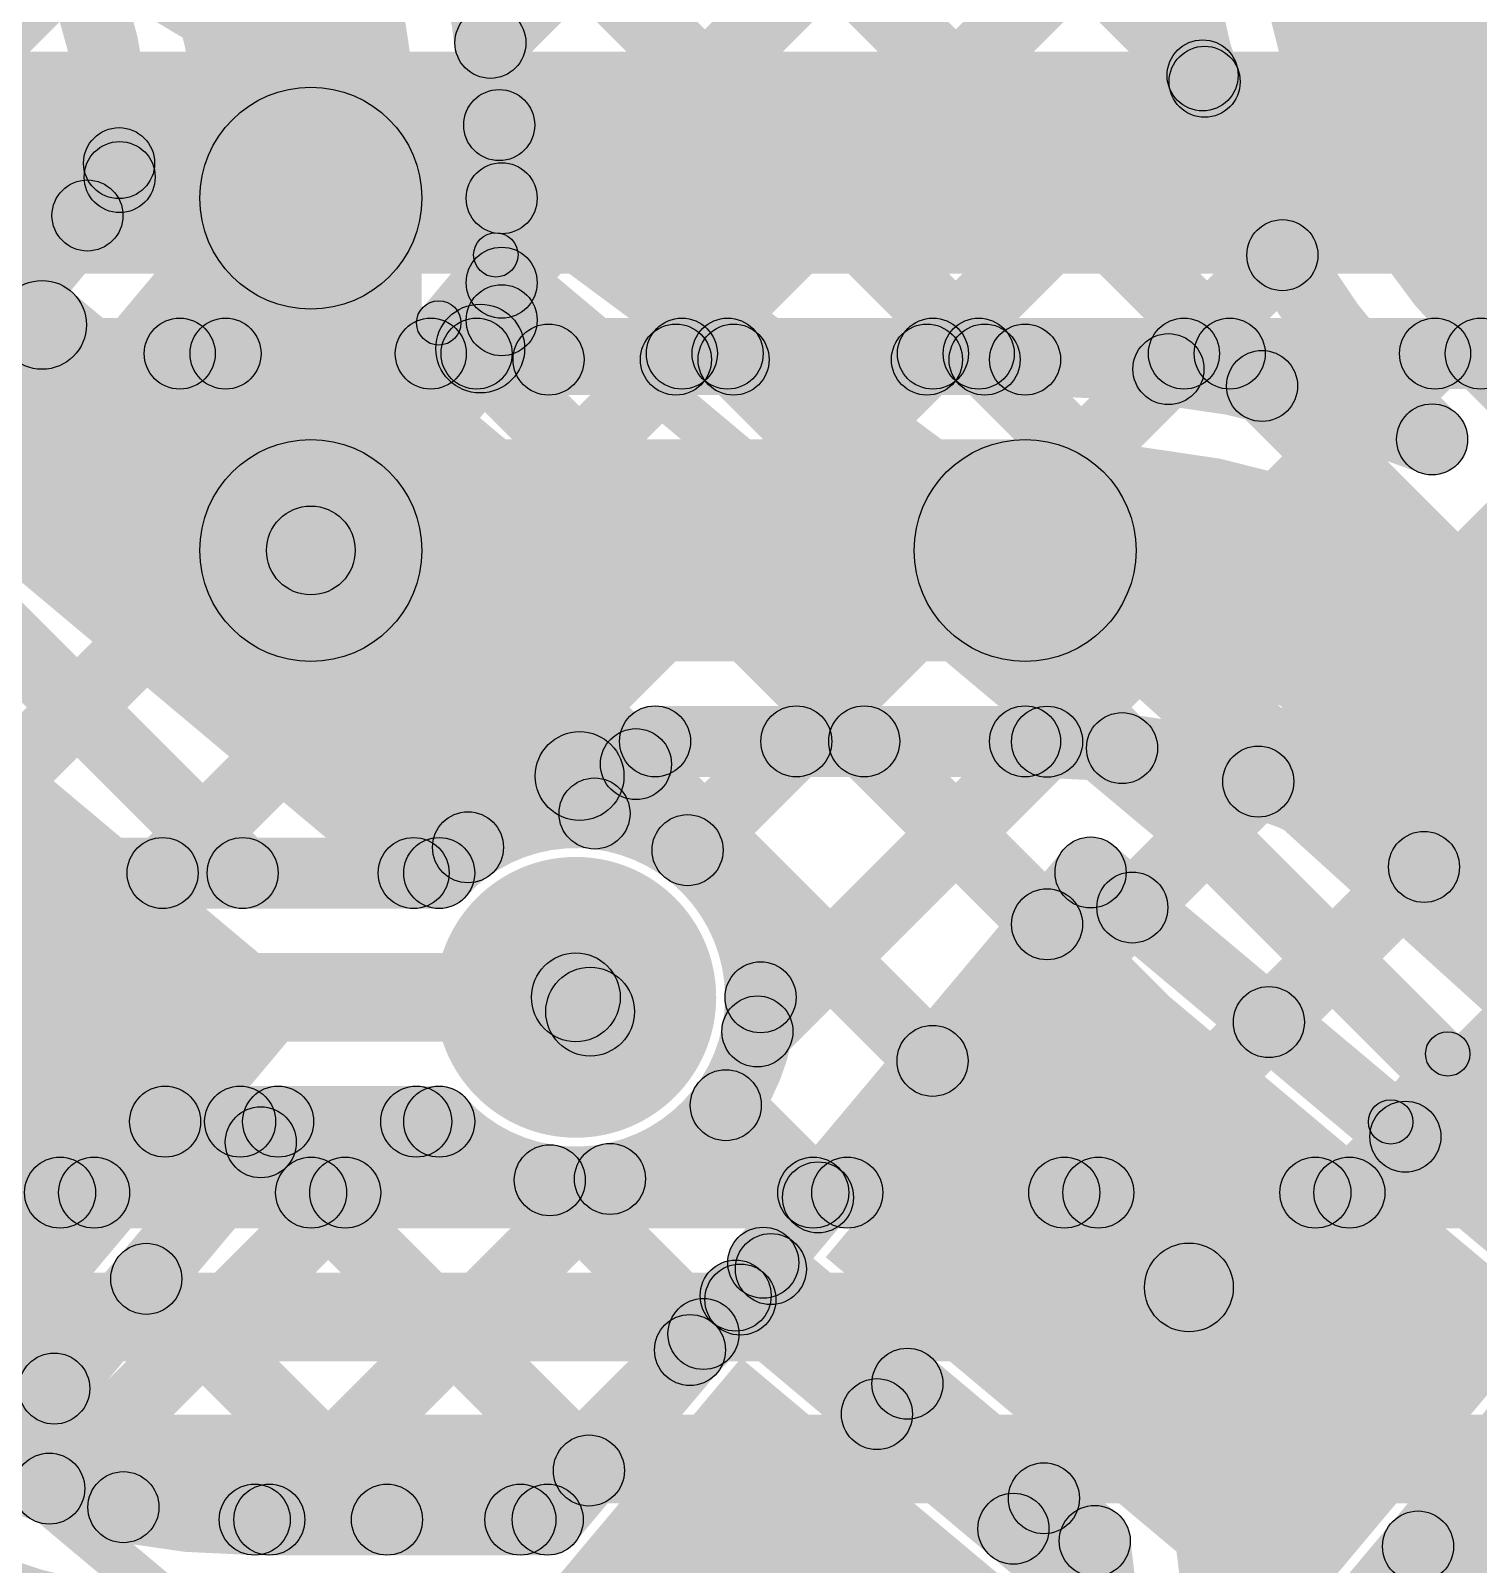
# Model space of a CAD drawing. Header units: millimetres. Extents: x -2.17 to 2.17, y -2.17 to 2.17.
# Drawn here: x 0.408 to 0.5711, y 0.5495 to 0.7223 of the extents above; entities that cross this region are included whole.
import ezdxf

# ---------------------------------------------------------------- set-up
doc = ezdxf.new("R2010")
doc.units = ezdxf.units.MM
doc.header["$MEASUREMENT"] = 0
for name, color, linetype in [('BottomLayer', 5, 'Continuous'), ('BottomSolder', 6, 'Continuous'), ('Mechanical2', 216, 'Continuous'), ('TopLayer', 1, 'Continuous'), ('TopOverlay', 2, 'Continuous'), ('TopPaste', 8, 'Continuous'), ('TopSolder', 216, 'Continuous'), ('ViaHoleLayer', 16, 'Continuous')]:
    doc.layers.add(name, color=color, linetype=linetype)

# ---------------------------------------------------------------- blocks, each defined once
blk = doc.blocks.new('WS2812B_M____257')
at = {"layer": 'TopLayer'}
for points in [[(-0.09409445, 0.05078745), (-0.03503935, 0.05078745), (-0.03503935, 0.01141735), (-0.09409445, 0.01141735)], [(0.03503945, 0.05078755), (0.09409455, 0.05078755), (0.09409455, 0.01141745), (0.03503945, 0.01141745)], [(-0.09409445, -0.01141725), (-0.03503935, -0.01141725), (-0.03503935, -0.05078735), (-0.09409445, -0.05078735)], [(0.03503945, -0.01141725), (0.09409455, -0.01141725), (0.09409455, -0.05078735), (0.03503945, -0.05078735)]]:
    blk.add_hatch(color=1, dxfattribs=at).paths.add_polyline_path(points)
at = {"layer": 'TopOverlay'}
for points in [[(0.06999999821428698, 0.07250009999999936), (0.07000000178571301, 0.06750010000000065), (-0.07000009821428699, 0.06750000000000064), (-0.07000010178571302, 0.07249999999999936)], [(-0.0725, -0.06), (-0.0675, -0.06), (-0.0675, -0.0700001), (-0.0725, -0.0700001)], [(0.067500000000125, -0.060000025), (0.07249999999987501, -0.059999975), (0.072500099999875, -0.069999975), (0.06750010000012499, -0.070000025)], [(0.07000009821428699, -0.06750000000000064), (0.07000010178571302, -0.07249999999999936), (-0.06999999821428698, -0.07250009999999936), (-0.07000000178571301, -0.06750010000000065)]]:
    blk.add_hatch(color=2, dxfattribs=at).paths.add_polyline_path(points)
h = blk.add_hatch(color=2, dxfattribs=at)
edge = h.paths.add_edge_path()
edge.add_arc((-0.07, -0.06), 0.0025, 0, 360)
h = blk.add_hatch(color=2, dxfattribs=at)
edge = h.paths.add_edge_path()
edge.add_arc((0.07, -0.06), 0.0025, 0, 360)
h = blk.add_hatch(color=2, dxfattribs=at)
edge = h.paths.add_edge_path()
edge.add_arc((-0.07, -0.0700001), 0.0025, 0, 360)
h = blk.add_hatch(color=2, dxfattribs=at)
edge = h.paths.add_edge_path()
edge.add_arc((-0.07, -0.0700001), 0.0025, 0, 360)
h = blk.add_hatch(color=2, dxfattribs=at)
edge = h.paths.add_edge_path()
edge.add_arc((0.0700001, -0.07), 0.0025, 0, 360)
h = blk.add_hatch(color=2, dxfattribs=at)
edge = h.paths.add_edge_path()
edge.add_arc((0.0700001, -0.07), 0.0025, 0, 360)
at = {"layer": 'TopPaste'}
for points in [[(-0.09409445, 0.05078745), (-0.03503935, 0.05078745), (-0.03503935, 0.01141735), (-0.09409445, 0.01141735)], [(0.03503945, 0.05078755), (0.09409455, 0.05078755), (0.09409455, 0.01141745), (0.03503945, 0.01141745)], [(-0.09409445, -0.01141725), (-0.03503935, -0.01141725), (-0.03503935, -0.05078735), (-0.09409445, -0.05078735)], [(0.03503945, -0.01141725), (0.09409455, -0.01141725), (0.09409455, -0.05078735), (0.03503945, -0.05078735)]]:
    blk.add_hatch(color=8, dxfattribs=at).paths.add_polyline_path(points)
at = {"layer": 'TopSolder'}
for points in [[(-0.09809445, 0.05478745), (-0.03103935, 0.05478745), (-0.03103935, 0.00741735), (-0.09809445, 0.00741735)], [(0.03103945, 0.05478755), (0.09809455, 0.05478755), (0.09809455, 0.00741745), (0.03103945, 0.00741745)], [(-0.09809445, -0.00741725), (-0.03103935, -0.00741725), (-0.03103935, -0.05478735), (-0.09809445, -0.05478735)], [(0.03103945, -0.00741725), (0.09809455, -0.00741725), (0.09809455, -0.05478735), (0.03103945, -0.05478735)]]:
    blk.add_hatch(color=216, dxfattribs=at).paths.add_polyline_path(points)
at = {"layer": 'TopOverlay'}
for centre in [(-0.07, -0.06), (0.07, -0.06), (-0.07, -0.0700001), (-0.07, -0.0700001), (0.0700001, -0.07), (0.0700001, -0.07)]:
    blk.add_circle(centre, 0.0025, dxfattribs=at)

msp = doc.modelspace()

# ---------------------------------------------------------------- hatches: boundary and pattern name
at = {"layer": 'BottomLayer'}
for points in [[(0.01, 0.6948895), (0.01, 0.7198895), (0.594, 0.7198895), (0.594, 0.6948895)], [(0.3045788, 0.6818895), (0.3045788, 0.6898895), (0.594, 0.6898895), (0.594, 0.6818895)], [(0.3690922271247462, 0.6245610728752539), (0.3634353728752538, 0.6302179271247461), (0.4219353728752538, 0.6887179271247461), (0.4275922271247461, 0.6830610728752539)], [(0.3705224728752538, 0.6830610728752539), (0.3761793271247462, 0.6887179271247461), (0.4346793271247462, 0.6302179271247461), (0.4290224728752539, 0.6245610728752539)], [(0.3973765271247462, 0.6245610728752539), (0.3917196728752538, 0.6302179271247461), (0.4502196728752538, 0.6887179271247461), (0.4558765271247461, 0.6830610728752539)], [(0.3988067728752538, 0.6830610728752539), (0.4044636271247462, 0.6887179271247461), (0.4600675271247461, 0.6331140271247462), (0.4544106728752538, 0.6274571728752538)], [(0.4256608271247461, 0.6245610728752539), (0.4200039728752539, 0.6302179271247461), (0.4785039728752539, 0.6887179271247461), (0.4841608271247461, 0.6830610728752539)], [(0.4270910728752538, 0.6830610728752539), (0.4327479271247461, 0.6887179271247461), (0.5272479271247461, 0.5942179271247462), (0.5215910728752539, 0.5885610728752538)], [(0.4539451271247462, 0.6245610728752539), (0.4482882728752539, 0.6302179271247461), (0.5067882728752539, 0.6887179271247461), (0.5124451271247461, 0.6830610728752539)], [(0.4553753728752539, 0.6830610728752539), (0.4610322271247461, 0.6887179271247461), (0.5555322271247461, 0.5942179271247462), (0.5498753728752539, 0.5885610728752538)], [(0.4848032271247462, 0.6271348728752538), (0.4791463728752539, 0.6327917271247462), (0.5350725728752539, 0.6887179271247461), (0.5407294271247461, 0.6830610728752539)], [(0.4836596728752539, 0.6830610728752539), (0.4893165271247462, 0.6887179271247461), (0.5838165271247462, 0.5942179271247462), (0.5781596728752538, 0.5885610728752538)], [(0.4926703271247461, 0.6067176728752539), (0.4870134728752539, 0.6123745271247462), (0.5633568728752538, 0.6887179271247461), (0.5690137271247462, 0.6830610728752539)], [(0.5027980271247462, 0.5885610728752538), (0.4971411728752538, 0.5942179271247462), (0.5916387728752539, 0.6887155271247462), (0.5972956271247462, 0.6830586728752539)], [(0.5119439728752538, 0.6830610728752539), (0.5176008271247462, 0.6887179271247461), (0.6121008271247461, 0.5942179271247462), (0.6064439728752539, 0.5885610728752538)], [(0.5402282728752539, 0.6830610728752539), (0.5458851271247461, 0.6887179271247461), (0.6403851271247462, 0.5942179271247462), (0.6347282728752539, 0.5885610728752538)], [(0.5685125728752538, 0.6830610728752539), (0.5741694271247462, 0.6887179271247461), (0.6686694271247462, 0.5942179271247462), (0.6630125728752538, 0.5885610728752538)], [(0.5310823271247461, 0.5885610728752538), (0.5254254728752539, 0.5942179271247462), (0.6138632728752539, 0.6826557271247461), (0.6195201271247461, 0.6769988728752538)], [(0.5593666271247462, 0.5885610728752538), (0.5537097728752538, 0.5942179271247462), (0.6285925728752538, 0.6691007271247461), (0.6342494271247462, 0.6634438728752539)], [(0.2726273, 0.6233895), (0.2726273, 0.6313895), (0.4539909, 0.6313895), (0.4539909, 0.6233895)], [(0.118, 0.6083895), (0.118, 0.6183895), (0.4693889, 0.6183895), (0.4693889, 0.6083895)], [(0.12, 0.5953895), (0.12, 0.6033895), (0.4539909, 0.6033895), (0.4539909, 0.5953895)], [(0.4834565728752538, 0.5984112728752539), (0.4891134271247461, 0.6040681271247461), (0.4989636271247461, 0.5942179271247462), (0.4933067728752539, 0.5885610728752538)], [(0.4004538728752538, 0.5965610728752538), (0.4061107271247462, 0.6022179271247461), (0.4141107271247462, 0.5942179271247462), (0.4084538728752538, 0.5885610728752538)], [(0.4179451271247462, 0.5885610728752538), (0.4122882728752538, 0.5942179271247462), (0.4202882728752538, 0.6022179271247461), (0.4259451271247461, 0.5965610728752538)], [(0.4287381728752538, 0.5965610728752538), (0.4343950271247461, 0.6022179271247461), (0.4423950271247462, 0.5942179271247462), (0.4367381728752538, 0.5885610728752538)], [(0.4462294271247462, 0.5885610728752538), (0.4405725728752539, 0.5942179271247462), (0.4485725728752539, 0.6022179271247461), (0.4542294271247461, 0.5965610728752538)], [(0.266, 0.5873895), (0.266, 0.5953895), (1.953, 0.5953895), (1.953, 0.5873895)], [(0.266, 0.5723895), (0.266, 0.5823895), (1.953, 0.5823895), (1.953, 0.5723895)], [(0.307, 0.5563895), (0.307, 0.5663895), (1.9435119, 0.5663895), (1.9435119, 0.5563895)]]:
    msp.add_hatch(color=5, dxfattribs=at).paths.add_polyline_path(points)
h = msp.add_hatch(color=5, dxfattribs=at)
edge = h.paths.add_edge_path()
edge.add_arc((0.4247638, 0.6858895), 0.004, 0, 360)
h = msp.add_hatch(color=5, dxfattribs=at)
edge = h.paths.add_edge_path()
edge.add_arc((0.4299195, 0.6858895), 0.004, 0, 360)
h = msp.add_hatch(color=5, dxfattribs=at)
edge = h.paths.add_edge_path()
edge.add_arc((0.4530481, 0.6858895), 0.004, 0, 360)
h = msp.add_hatch(color=5, dxfattribs=at)
edge = h.paths.add_edge_path()
edge.add_arc((0.4582038, 0.6858895), 0.004, 0, 360)
h = msp.add_hatch(color=5, dxfattribs=at)
edge = h.paths.add_edge_path()
edge.add_arc((0.4813324, 0.6858895), 0.004, 0, 360)
h = msp.add_hatch(color=5, dxfattribs=at)
edge = h.paths.add_edge_path()
edge.add_arc((0.4864881, 0.6858895), 0.004, 0, 360)
h = msp.add_hatch(color=5, dxfattribs=at)
edge = h.paths.add_edge_path()
edge.add_arc((0.5096167, 0.6858895), 0.004, 0, 360)
h = msp.add_hatch(color=5, dxfattribs=at)
edge = h.paths.add_edge_path()
edge.add_arc((0.5147724, 0.6858895), 0.004, 0, 360)
h = msp.add_hatch(color=5, dxfattribs=at)
edge = h.paths.add_edge_path()
edge.add_arc((0.537901, 0.6858895), 0.004, 0, 360)
h = msp.add_hatch(color=5, dxfattribs=at)
edge = h.paths.add_edge_path()
edge.add_arc((0.5430567, 0.6858895), 0.004, 0, 360)
h = msp.add_hatch(color=5, dxfattribs=at)
edge = h.paths.add_edge_path()
edge.add_arc((0.5661853, 0.6858895), 0.004, 0, 360)
h = msp.add_hatch(color=5, dxfattribs=at)
edge = h.paths.add_edge_path()
edge.add_arc((0.571341, 0.6858895), 0.004, 0, 360)
h = msp.add_hatch(color=5, dxfattribs=at)
edge = h.paths.add_edge_path()
edge.add_arc((0.4572391, 0.6302856), 0.004, 0, 360)
h = msp.add_hatch(color=5, dxfattribs=at)
edge = h.paths.add_edge_path()
edge.add_arc((0.4819748, 0.6299633), 0.004, 0, 360)
h = msp.add_hatch(color=5, dxfattribs=at)
edge = h.paths.add_edge_path()
edge.add_arc((0.4228324, 0.6273895), 0.004, 0, 360)
h = msp.add_hatch(color=5, dxfattribs=at)
edge = h.paths.add_edge_path()
edge.add_arc((0.4318509, 0.6273895), 0.004, 0, 360)
h = msp.add_hatch(color=5, dxfattribs=at)
edge = h.paths.add_edge_path()
edge.add_arc((0.4511167, 0.6273895), 0.004, 0, 360)
h = msp.add_hatch(color=5, dxfattribs=at)
edge = h.paths.add_edge_path()
edge.add_arc((0.4539909, 0.6273895), 0.004, 0, 360)
h = msp.add_hatch(color=5, dxfattribs=at)
edge = h.paths.add_edge_path()
edge.add_arc((0.4539909, 0.6273895), 0.004, 0, 360)
h = msp.add_hatch(color=5, dxfattribs=at)
edge = h.paths.add_edge_path()
edge.add_arc((0.4693889, 0.6133895), 0.011811, 0, 360)
h = msp.add_hatch(color=5, dxfattribs=at)
edge = h.paths.add_edge_path()
edge.add_arc((0.4693889, 0.6133895), 0.005, 0, 360)
h = msp.add_hatch(color=5, dxfattribs=at)
edge = h.paths.add_edge_path()
edge.add_arc((0.4901999, 0.6133895), 0.004, 0, 360)
h = msp.add_hatch(color=5, dxfattribs=at)
edge = h.paths.add_edge_path()
edge.add_arc((0.4901999, 0.6133895), 0.004, 0, 360)
h = msp.add_hatch(color=5, dxfattribs=at)
edge = h.paths.add_edge_path()
edge.add_arc((0.4898419, 0.6095461), 0.004, 0, 360)
h = msp.add_hatch(color=5, dxfattribs=at)
edge = h.paths.add_edge_path()
edge.add_arc((0.486285, 0.6012397), 0.004, 0, 360)
h = msp.add_hatch(color=5, dxfattribs=at)
edge = h.paths.add_edge_path()
edge.add_arc((0.4231167, 0.5993895), 0.004, 0, 360)
h = msp.add_hatch(color=5, dxfattribs=at)
edge = h.paths.add_edge_path()
edge.add_arc((0.4315666, 0.5993895), 0.004, 0, 360)
h = msp.add_hatch(color=5, dxfattribs=at)
edge = h.paths.add_edge_path()
edge.add_arc((0.451401, 0.5993895), 0.004, 0, 360)
h = msp.add_hatch(color=5, dxfattribs=at)
edge = h.paths.add_edge_path()
edge.add_arc((0.4539909, 0.5993895), 0.004, 0, 360)
h = msp.add_hatch(color=5, dxfattribs=at)
edge = h.paths.add_edge_path()
edge.add_arc((0.4539909, 0.5993895), 0.004, 0, 360)
h = msp.add_hatch(color=5, dxfattribs=at)
edge = h.paths.add_edge_path()
edge.add_arc((0.4112823, 0.5913895), 0.004, 0, 360)
h = msp.add_hatch(color=5, dxfattribs=at)
edge = h.paths.add_edge_path()
edge.add_arc((0.4151167, 0.5913895), 0.004, 0, 360)
h = msp.add_hatch(color=5, dxfattribs=at)
edge = h.paths.add_edge_path()
edge.add_arc((0.4395666, 0.5913895), 0.004, 0, 360)
h = msp.add_hatch(color=5, dxfattribs=at)
edge = h.paths.add_edge_path()
edge.add_arc((0.443401, 0.5913895), 0.004, 0, 360)
h = msp.add_hatch(color=5, dxfattribs=at)
edge = h.paths.add_edge_path()
edge.add_arc((0.4961352, 0.5913895), 0.004, 0, 360)
h = msp.add_hatch(color=5, dxfattribs=at)
edge = h.paths.add_edge_path()
edge.add_arc((0.4999696, 0.5913895), 0.004, 0, 360)
h = msp.add_hatch(color=5, dxfattribs=at)
edge = h.paths.add_edge_path()
edge.add_arc((0.5244195, 0.5913895), 0.004, 0, 360)
h = msp.add_hatch(color=5, dxfattribs=at)
edge = h.paths.add_edge_path()
edge.add_arc((0.5282539, 0.5913895), 0.004, 0, 360)
h = msp.add_hatch(color=5, dxfattribs=at)
edge = h.paths.add_edge_path()
edge.add_arc((0.5527038, 0.5913895), 0.004, 0, 360)
h = msp.add_hatch(color=5, dxfattribs=at)
edge = h.paths.add_edge_path()
edge.add_arc((0.5565382, 0.5913895), 0.004, 0, 360)
at = {"layer": 'BottomSolder'}
h = msp.add_hatch(color=6, dxfattribs=at)
edge = h.paths.add_edge_path()
edge.add_arc((0.4693889, 0.6133895), 0.015811, 0, 360)
at = {"layer": 'TopLayer'}
for points in [[(0.4563108728752538, 0.7386943728752539), (0.4619677271247462, 0.7443512271247461), (0.5182724271247462, 0.6880465271247461), (0.5126155728752538, 0.6823896728752539)], [(0.4625925271247461, 0.7180613728752538), (0.4569356728752538, 0.7237182271247461), (0.4739413728752538, 0.7407239271247461), (0.4795982271247461, 0.7350670728752539)], [(0.4638594271247461, 0.6910439728752539), (0.4582025728752538, 0.6967008271247461), (0.5012196728752538, 0.7397179271247462), (0.5068765271247462, 0.7340610728752539)], [(0.4834894271247461, 0.6823896728752539), (0.4778325728752539, 0.6880465271247461), (0.5295039728752539, 0.7397179271247462), (0.5351608271247461, 0.7340610728752539)], [(0.4892280728752539, 0.7340614728752538), (0.4948849271247461, 0.7397183271247462), (0.5495262271247462, 0.6850770271247462), (0.5438693728752538, 0.6794201728752538)], [(0.5175127728752539, 0.7340610728752539), (0.5231696271247461, 0.7397179271247462), (0.5428336271247461, 0.7200539271247461), (0.5371767728752539, 0.7143970728752539)], [(0.4027453271247462, 0.7147827728752538), (0.3970884728752538, 0.7204396271247462), (0.4102657728752538, 0.7336169271247461), (0.4159226271247462, 0.7279600728752539)], [(0.3965938728752538, 0.7135584728752539), (0.4022507271247462, 0.7192153271247461), (0.4171938271247462, 0.7042722271247461), (0.4115369728752538, 0.6986153728752539)], [(0.5117737271247461, 0.6823896728752539), (0.5061168728752539, 0.6880465271247461), (0.5374014728752539, 0.7193311271247461), (0.5430583271247461, 0.7136742728752539)], [(0.4579230728752539, 0.7087978728752539), (0.4635799271247462, 0.7144547271247461), (0.4899881271247462, 0.6880465271247461), (0.4843312728752538, 0.6823896728752539)], [(0.3813967271247462, 0.6651498728752538), (0.3757398728752538, 0.6708067271247461), (0.4151030728752538, 0.7101699271247461), (0.4207599271247461, 0.7045130728752539)], [(0.3875987799081049, 0.6633216521063995), (0.3814704200918951, 0.6684639478936005), (0.4149307200918951, 0.7083404478936005), (0.4210590799081049, 0.7031981521063995)], [(0.452031, 0.6637181), (0.427031, 0.6637181), (0.427031, 0.7033895), (0.452031, 0.7033895)], [(0.465031, 0.6896502), (0.457031, 0.6896502), (0.457031, 0.7033895), (0.465031, 0.7033895)], [(0.5389797271247462, 0.6813113728752539), (0.5333228728752538, 0.6869682271247461), (0.5461586728752539, 0.6998040271247461), (0.5518155271247461, 0.6941471728752538)], [(0.4060372596513418, 0.6852956797145247), (0.4124651403486582, 0.6929561202854754), (0.4427449403486581, 0.6675483202854754), (0.4363170596513418, 0.6598878797145247)], [(0.4584598578172665, 0.6865860152999259), (0.4636021421827335, 0.6927143847000742), (0.4688841421827335, 0.6882822847000741), (0.4637418578172665, 0.6821539152999259)], [(0.4433612160460663, 0.6605041545990238), (0.4357007839539337, 0.6669320454009762), (0.4547819839539337, 0.6896720454009762), (0.4624424160460663, 0.6832441545990238)], [(0.466313, 0.6812181), (0.466313, 0.6892181), (0.52, 0.6892181), (0.52, 0.6812181)], [(0.439531, 0.6512181), (0.439531, 0.6762181), (0.52, 0.6762181), (0.52, 0.6512181)], [(0.4363170596513418, 0.6598878797145247), (0.4427449403486581, 0.6675483202854754), (0.4730247403486582, 0.6421405202854753), (0.4665968596513418, 0.6344800797145247)], [(0.4783116, 0.6382181), (0.4783116, 0.6462181), (0.52, 0.6462181), (0.52, 0.6382181)], [(0.4745585742520007, 0.6315225453657207), (0.4684302257479994, 0.6366648546342792), (0.4752474257479994, 0.6447892546342793), (0.4813757742520006, 0.6396469453657208)], [(0.4848032271247462, 0.6271348728752538), (0.4791463728752539, 0.6327917271247462), (0.4914011728752539, 0.6450465271247462), (0.4970580271247462, 0.6393896728752538)], [(0.4926703271247461, 0.6067176728752539), (0.4870134728752539, 0.6123745271247462), (0.5196464728752539, 0.6450075271247462), (0.5253033271247461, 0.6393506728752538)], [(0.4990469728752538, 0.6393896728752538), (0.5047038271247462, 0.6450465271247462), (0.5253080271247461, 0.6244423271247461), (0.5196511728752539, 0.6187854728752539)], [(0.5280949728752539, 0.6386259728752539), (0.5337518271247461, 0.6442828271247462), (0.6005647271247462, 0.5774699271247461), (0.5949078728752538, 0.5718130728752538)], [(0.4733293728752538, 0.6368229728752538), (0.4789862271247461, 0.6424798271247462), (0.5124031271247461, 0.6090629271247462), (0.5067462728752539, 0.6034060728752538)], [(0.5349117271247461, 0.6206747728752539), (0.5292548728752539, 0.6263316271247461), (0.5434430728752538, 0.6405198271247461), (0.5490999271247461, 0.6348629728752538)], [(0.5248067502100829, 0.624387321683092), (0.5299490497899171, 0.630515678316908), (0.5889767497899171, 0.580985578316908), (0.583834450210083, 0.574857221683092)], [(0.5502911271247461, 0.6077698728752539), (0.5446342728752539, 0.6134267271247461), (0.5621150728752539, 0.6309075271247462), (0.5677719271247461, 0.6252506728752538)], [(0.4935651755237823, 0.5809322468813676), (0.4874368244762177, 0.5860745531186324), (0.5243137244762177, 0.6300226531186325), (0.5304420755237823, 0.6248803468813675)], [(0.4022235, 0.6083895), (0.4022235, 0.6183895), (0.4693889, 0.6183895), (0.4693889, 0.6083895)], [(0.3544083501664866, 0.6112745217196736), (0.3595506498335134, 0.6174028782803265), (0.4131930498335134, 0.5723915782803265), (0.4080507501664866, 0.5662632217196736)], [(0.5656706271247461, 0.5948650728752538), (0.5600137728752539, 0.6005219271247462), (0.5769355728752539, 0.6174437271247462), (0.5825924271247461, 0.6117868728752539)], [(0.435847, 0.5953895), (0.435847, 0.6033895), (0.4539909, 0.6033895), (0.4539909, 0.5953895)], [(0.4834566728752538, 0.5984113728752538), (0.4891135271247462, 0.6040682271247462), (0.4994982271247461, 0.5936835271247461), (0.4938413728752539, 0.5880266728752539)], [(0.3732280728752538, 0.5955027728752539), (0.3788849271247462, 0.6011596271247461), (0.4212486271247461, 0.5587959271247461), (0.4155917728752538, 0.5531390728752539)], [(0.4128921271247462, 0.5552237728752538), (0.4072352728752538, 0.5608806271247462), (0.4485725728752539, 0.6022179271247461), (0.4542294271247461, 0.5965610728752538)], [(0.4136860776230313, 0.5667562493831526), (0.4075577223769687, 0.5718985506168474), (0.4327828223769687, 0.6019606506168473), (0.4389111776230313, 0.5968183493831527)], [(0.4310656728752539, 0.5942337728752538), (0.4367225271247461, 0.5998906271247462), (0.4736884271247461, 0.5629247271247462), (0.4680315728752539, 0.5572678728752538)], [(0.4376851271247462, 0.5517324728752538), (0.4320282728752539, 0.5573893271247461), (0.4704038728752539, 0.5957649271247462), (0.4760607271247461, 0.5901080728752539)], [(0.4636256728752539, 0.5899580728752538), (0.4692825271247462, 0.5956149271247462), (0.4865933271247461, 0.5783041271247461), (0.4809364728752539, 0.5726472728752539)], [(0.4907584271247462, 0.5765214728752539), (0.4851015728752539, 0.5821783271247462), (0.4885330728752539, 0.5856098271247462), (0.4941899271247461, 0.5799529728752538)], [(0.4879298511078758, 0.5804392209297549), (0.4930721488921242, 0.5865675790702451), (0.5304211488921242, 0.5552280790702451), (0.5252788511078759, 0.5490997209297549)], [(0.4181608728752538, 0.5788542728752538), (0.4238177271247461, 0.5845111271247462), (0.4509395271247462, 0.5573893271247461), (0.4452826728752539, 0.5517324728752538)], [(0.4692794729602001, 0.5519897438262177), (0.4631511270397999, 0.5571320561737824), (0.4843293270397999, 0.5823711561737823), (0.4904576729602, 0.5772288438262176)], [(0.4850766271247461, 0.5708396728752538), (0.4794197728752538, 0.5764965271247462), (0.4851015728752539, 0.5821783271247462), (0.4907584271247462, 0.5765214728752539)], [(0.4848223492697042, 0.5767358224721632), (0.4899646507302958, 0.5828641775278368), (0.5312840507302957, 0.5481930775278369), (0.5261417492697043, 0.5420647224721632)], [(0.5334904924712284, 0.5801036788550022), (0.5434161075287717, 0.5813211211449977), (0.5564511075287717, 0.4750488211449977), (0.5465254924712284, 0.4738313788550023)], [(0.560237776281789, 0.5405129477847235), (0.554109423718211, 0.5456552522152766), (0.5833414237182111, 0.5804925522152765), (0.589469776281789, 0.5753502477847234)], [(0.5608354271247461, 0.5334612728752539), (0.5551785728752539, 0.5391181271247462), (0.5947298728752538, 0.5786694271247461), (0.6003867271247462, 0.5730125728752539)], [(0.5608354271247461, 0.5334612728752539), (0.5551785728752539, 0.5391181271247462), (0.5947298728752538, 0.5786694271247461), (0.6003867271247462, 0.5730125728752539)], [(0.4659694271247461, 0.5517324728752538), (0.4603125728752538, 0.5573893271247461), (0.4794197728752538, 0.5764965271247462), (0.4850766271247461, 0.5708396728752538)], [(0.5061378271247462, 0.5636165728752539), (0.5004809728752538, 0.5692734271247462), (0.5039124728752539, 0.5727049271247462), (0.5095693271247461, 0.5670480728752538)], [(0.5215172271247461, 0.5507116728752539), (0.5158603728752539, 0.5563685271247462), (0.5192918728752538, 0.5598000271247462), (0.5249487271247462, 0.5541431728752538)], [(0.4332142, 0.5505609), (0.4332142, 0.5585609), (0.4662153, 0.5585609), (0.4662153, 0.5505609)], [(0.5614406728752539, 0.5487116728752539), (0.5670975271247461, 0.5543685271247462), (0.5759279271247462, 0.5455381271247461), (0.5702710728752538, 0.5398812728752539)], [(0.5238797547102503, 0.5516769171058244), (0.5318202452897497, 0.5526508828941756), (0.5326831452897497, 0.5456158828941756), (0.5247426547102503, 0.5446419171058244)]]:
    msp.add_hatch(color=1, dxfattribs=at).paths.add_polyline_path(points)
h = msp.add_hatch(color=1, dxfattribs=at)
edge = h.paths.add_edge_path()
edge.add_arc((0.4597641, 0.7208898), 0.004, 0, 360)
h = msp.add_hatch(color=1, dxfattribs=at)
edge = h.paths.add_edge_path()
edge.add_arc((0.5400052, 0.7172255), 0.004, 0, 360)
h = msp.add_hatch(color=1, dxfattribs=at)
edge = h.paths.add_edge_path()
edge.add_arc((0.5402299, 0.7165027), 0.004, 0, 360)
h = msp.add_hatch(color=1, dxfattribs=at)
edge = h.paths.add_edge_path()
edge.add_arc((0.439531, 0.7033895), 0.0125, 0, 360)
h = msp.add_hatch(color=1, dxfattribs=at)
edge = h.paths.add_edge_path()
edge.add_arc((0.439531, 0.7033895), 0.0125, 0, 360)
h = msp.add_hatch(color=1, dxfattribs=at)
edge = h.paths.add_edge_path()
edge.add_arc((0.4607515, 0.7116263), 0.004, 0, 360)
h = msp.add_hatch(color=1, dxfattribs=at)
edge = h.paths.add_edge_path()
edge.add_arc((0.4179315, 0.7073415), 0.004, 0, 360)
h = msp.add_hatch(color=1, dxfattribs=at)
edge = h.paths.add_edge_path()
edge.add_arc((0.4179949, 0.7057693), 0.004, 0, 360)
h = msp.add_hatch(color=1, dxfattribs=at)
edge = h.paths.add_edge_path()
edge.add_arc((0.4179949, 0.7057693), 0.004, 0, 360)
h = msp.add_hatch(color=1, dxfattribs=at)
edge = h.paths.add_edge_path()
edge.add_arc((0.461031, 0.7033895), 0.004, 0, 360)
h = msp.add_hatch(color=1, dxfattribs=at)
edge = h.paths.add_edge_path()
edge.add_arc((0.461031, 0.7033895), 0.004, 0, 360)
h = msp.add_hatch(color=1, dxfattribs=at)
edge = h.paths.add_edge_path()
edge.add_arc((0.4143654, 0.7014438), 0.004, 0, 360)
h = msp.add_hatch(color=1, dxfattribs=at)
edge = h.paths.add_edge_path()
edge.add_arc((0.5489871, 0.6969756), 0.004, 0, 360)
h = msp.add_hatch(color=1, dxfattribs=at)
edge = h.paths.add_edge_path()
edge.add_arc((0.461031, 0.6938724), 0.004, 0, 360)
h = msp.add_hatch(color=1, dxfattribs=at)
edge = h.paths.add_edge_path()
edge.add_arc((0.4092512, 0.6891259), 0.005, 0, 360)
h = msp.add_hatch(color=1, dxfattribs=at)
edge = h.paths.add_edge_path()
edge.add_arc((0.461031, 0.6896502), 0.004, 0, 360)
h = msp.add_hatch(color=1, dxfattribs=at)
edge = h.paths.add_edge_path()
edge.add_arc((0.461031, 0.6896502), 0.004, 0, 360)
h = msp.add_hatch(color=1, dxfattribs=at)
edge = h.paths.add_edge_path()
edge.add_arc((0.4586122, 0.6864581), 0.005, 0, 360)
h = msp.add_hatch(color=1, dxfattribs=at)
edge = h.paths.add_edge_path()
edge.add_arc((0.466313, 0.6852181), 0.004, 0, 360)
h = msp.add_hatch(color=1, dxfattribs=at)
edge = h.paths.add_edge_path()
edge.add_arc((0.466313, 0.6852181), 0.004, 0, 360)
h = msp.add_hatch(color=1, dxfattribs=at)
edge = h.paths.add_edge_path()
edge.add_arc((0.480661, 0.6852181), 0.004, 0, 360)
h = msp.add_hatch(color=1, dxfattribs=at)
edge = h.paths.add_edge_path()
edge.add_arc((0.4871597, 0.6852181), 0.004, 0, 360)
h = msp.add_hatch(color=1, dxfattribs=at)
edge = h.paths.add_edge_path()
edge.add_arc((0.5089453, 0.6852181), 0.004, 0, 360)
h = msp.add_hatch(color=1, dxfattribs=at)
edge = h.paths.add_edge_path()
edge.add_arc((0.515444, 0.6852181), 0.004, 0, 360)
h = msp.add_hatch(color=1, dxfattribs=at)
edge = h.paths.add_edge_path()
edge.add_arc((0.52, 0.6852181), 0.004, 0, 360)
h = msp.add_hatch(color=1, dxfattribs=at)
edge = h.paths.add_edge_path()
edge.add_arc((0.52, 0.6852181), 0.004, 0, 360)
h = msp.add_hatch(color=1, dxfattribs=at)
edge = h.paths.add_edge_path()
edge.add_arc((0.5361513, 0.6841398), 0.004, 0, 360)
h = msp.add_hatch(color=1, dxfattribs=at)
edge = h.paths.add_edge_path()
edge.add_arc((0.5466978, 0.6822486), 0.004, 0, 360)
h = msp.add_hatch(color=1, dxfattribs=at)
edge = h.paths.add_edge_path()
edge.add_arc((0.5658596, 0.676231), 0.004, 0, 360)
h = msp.add_hatch(color=1, dxfattribs=at)
edge = h.paths.add_edge_path()
edge.add_arc((0.5658596, 0.676231), 0.004, 0, 360)
h = msp.add_hatch(color=1, dxfattribs=at)
edge = h.paths.add_edge_path()
edge.add_arc((0.439531, 0.6637181), 0.0125, 0, 360)
h = msp.add_hatch(color=1, dxfattribs=at)
edge = h.paths.add_edge_path()
edge.add_arc((0.439531, 0.6637181), 0.0125, 0, 360)
h = msp.add_hatch(color=1, dxfattribs=at)
edge = h.paths.add_edge_path()
edge.add_arc((0.52, 0.6637181), 0.0125, 0, 360)
h = msp.add_hatch(color=1, dxfattribs=at)
edge = h.paths.add_edge_path()
edge.add_arc((0.52, 0.6637181), 0.0125, 0, 360)
h = msp.add_hatch(color=1, dxfattribs=at)
edge = h.paths.add_edge_path()
edge.add_arc((0.439531, 0.6637181), 0.005, 0, 360)
h = msp.add_hatch(color=1, dxfattribs=at)
edge = h.paths.add_edge_path()
edge.add_arc((0.439531, 0.6637181), 0.005, 0, 360)
h = msp.add_hatch(color=1, dxfattribs=at)
edge = h.paths.add_edge_path()
edge.add_arc((0.439531, 0.6637181), 0.005, 0, 360)
h = msp.add_hatch(color=1, dxfattribs=at)
edge = h.paths.add_edge_path()
edge.add_arc((0.4783116, 0.6422181), 0.004, 0, 360)
h = msp.add_hatch(color=1, dxfattribs=at)
edge = h.paths.add_edge_path()
edge.add_arc((0.4783116, 0.6422181), 0.004, 0, 360)
h = msp.add_hatch(color=1, dxfattribs=at)
edge = h.paths.add_edge_path()
edge.add_arc((0.4942296, 0.6422181), 0.004, 0, 360)
h = msp.add_hatch(color=1, dxfattribs=at)
edge = h.paths.add_edge_path()
edge.add_arc((0.5018754, 0.6422181), 0.004, 0, 360)
h = msp.add_hatch(color=1, dxfattribs=at)
edge = h.paths.add_edge_path()
edge.add_arc((0.52, 0.6422181), 0.004, 0, 360)
h = msp.add_hatch(color=1, dxfattribs=at)
edge = h.paths.add_edge_path()
edge.add_arc((0.52, 0.6422181), 0.004, 0, 360)
h = msp.add_hatch(color=1, dxfattribs=at)
edge = h.paths.add_edge_path()
edge.add_arc((0.5224749, 0.6421791), 0.004, 0, 360)
h = msp.add_hatch(color=1, dxfattribs=at)
edge = h.paths.add_edge_path()
edge.add_arc((0.5309234, 0.6414544), 0.004, 0, 360)
h = msp.add_hatch(color=1, dxfattribs=at)
edge = h.paths.add_edge_path()
edge.add_arc((0.4698108, 0.6383103), 0.005, 0, 360)
h = msp.add_hatch(color=1, dxfattribs=at)
edge = h.paths.add_edge_path()
edge.add_arc((0.4761578, 0.6396514), 0.004, 0, 360)
h = msp.add_hatch(color=1, dxfattribs=at)
edge = h.paths.add_edge_path()
edge.add_arc((0.5462715, 0.6376914), 0.004, 0, 360)
h = msp.add_hatch(color=1, dxfattribs=at)
edge = h.paths.add_edge_path()
edge.add_arc((0.4714944, 0.6340937), 0.004, 0, 360)
h = msp.add_hatch(color=1, dxfattribs=at)
edge = h.paths.add_edge_path()
edge.add_arc((0.4714944, 0.6340937), 0.004, 0, 360)
h = msp.add_hatch(color=1, dxfattribs=at)
edge = h.paths.add_edge_path()
edge.add_arc((0.4819748, 0.6299633), 0.004, 0, 360)
h = msp.add_hatch(color=1, dxfattribs=at)
edge = h.paths.add_edge_path()
edge.add_arc((0.5273779, 0.6274515), 0.004, 0, 360)
h = msp.add_hatch(color=1, dxfattribs=at)
edge = h.paths.add_edge_path()
edge.add_arc((0.5273779, 0.6274515), 0.004, 0, 360)
h = msp.add_hatch(color=1, dxfattribs=at)
edge = h.paths.add_edge_path()
edge.add_arc((0.5649435, 0.6280791), 0.004, 0, 360)
h = msp.add_hatch(color=1, dxfattribs=at)
edge = h.paths.add_edge_path()
edge.add_arc((0.5320833, 0.6235032), 0.004, 0, 360)
h = msp.add_hatch(color=1, dxfattribs=at)
edge = h.paths.add_edge_path()
edge.add_arc((0.5224796, 0.6216139), 0.004, 0, 360)
h = msp.add_hatch(color=1, dxfattribs=at)
edge = h.paths.add_edge_path()
edge.add_arc((0.4693889, 0.6133895), 0.011811, 0, 360)
h = msp.add_hatch(color=1, dxfattribs=at)
edge = h.paths.add_edge_path()
edge.add_arc((0.4693889, 0.6133895), 0.005, 0, 360)
h = msp.add_hatch(color=1, dxfattribs=at)
edge = h.paths.add_edge_path()
edge.add_arc((0.4693889, 0.6133895), 0.005, 0, 360)
h = msp.add_hatch(color=1, dxfattribs=at)
edge = h.paths.add_edge_path()
edge.add_arc((0.471, 0.6117784), 0.005, 0, 360)
h = msp.add_hatch(color=1, dxfattribs=at)
edge = h.paths.add_edge_path()
edge.add_arc((0.4901999, 0.6133895), 0.004, 0, 360)
h = msp.add_hatch(color=1, dxfattribs=at)
edge = h.paths.add_edge_path()
edge.add_arc((0.4901999, 0.6133895), 0.004, 0, 360)
h = msp.add_hatch(color=1, dxfattribs=at)
edge = h.paths.add_edge_path()
edge.add_arc((0.4898419, 0.6095461), 0.004, 0, 360)
h = msp.add_hatch(color=1, dxfattribs=at)
edge = h.paths.add_edge_path()
edge.add_arc((0.5474627, 0.6105983), 0.004, 0, 360)
h = msp.add_hatch(color=1, dxfattribs=at)
edge = h.paths.add_edge_path()
edge.add_arc((0.5095747, 0.6062345), 0.004, 0, 360)
h = msp.add_hatch(color=1, dxfattribs=at)
edge = h.paths.add_edge_path()
edge.add_arc((0.4862851, 0.6012398), 0.004, 0, 360)
h = msp.add_hatch(color=1, dxfattribs=at)
edge = h.paths.add_edge_path()
edge.add_arc((0.435847, 0.5993895), 0.004, 0, 360)
h = msp.add_hatch(color=1, dxfattribs=at)
edge = h.paths.add_edge_path()
edge.add_arc((0.435847, 0.5993895), 0.004, 0, 360)
h = msp.add_hatch(color=1, dxfattribs=at)
edge = h.paths.add_edge_path()
edge.add_arc((0.451401, 0.5993895), 0.004, 0, 360)
h = msp.add_hatch(color=1, dxfattribs=at)
edge = h.paths.add_edge_path()
edge.add_arc((0.4539909, 0.5993895), 0.004, 0, 360)
h = msp.add_hatch(color=1, dxfattribs=at)
edge = h.paths.add_edge_path()
edge.add_arc((0.4539909, 0.5993895), 0.004, 0, 360)
h = msp.add_hatch(color=1, dxfattribs=at)
edge = h.paths.add_edge_path()
edge.add_arc((0.5628422, 0.5976935), 0.004, 0, 360)
h = msp.add_hatch(color=1, dxfattribs=at)
edge = h.paths.add_edge_path()
edge.add_arc((0.4338941, 0.5970622), 0.004, 0, 360)
h = msp.add_hatch(color=1, dxfattribs=at)
edge = h.paths.add_edge_path()
edge.add_arc((0.4664541, 0.5927865), 0.004, 0, 360)
h = msp.add_hatch(color=1, dxfattribs=at)
edge = h.paths.add_edge_path()
edge.add_arc((0.4732323, 0.5929365), 0.004, 0, 360)
h = msp.add_hatch(color=1, dxfattribs=at)
edge = h.paths.add_edge_path()
edge.add_arc((0.4966698, 0.5908551), 0.004, 0, 360)
h = msp.add_hatch(color=1, dxfattribs=at)
edge = h.paths.add_edge_path()
edge.add_arc((0.490501, 0.5835034), 0.004, 0, 360)
h = msp.add_hatch(color=1, dxfattribs=at)
edge = h.paths.add_edge_path()
edge.add_arc((0.490501, 0.5835034), 0.004, 0, 360)
h = msp.add_hatch(color=1, dxfattribs=at)
edge = h.paths.add_edge_path()
edge.add_arc((0.4209893, 0.5816827), 0.004, 0, 360)
h = msp.add_hatch(color=1, dxfattribs=at)
edge = h.paths.add_edge_path()
edge.add_arc((0.4913615, 0.5827814), 0.004, 0, 360)
h = msp.add_hatch(color=1, dxfattribs=at)
edge = h.paths.add_edge_path()
edge.add_arc((0.5384533, 0.5807124), 0.005, 0, 360)
h = msp.add_hatch(color=1, dxfattribs=at)
edge = h.paths.add_edge_path()
edge.add_arc((0.4873935, 0.5798), 0.004, 0, 360)
h = msp.add_hatch(color=1, dxfattribs=at)
edge = h.paths.add_edge_path()
edge.add_arc((0.4873935, 0.5798), 0.004, 0, 360)
h = msp.add_hatch(color=1, dxfattribs=at)
edge = h.paths.add_edge_path()
edge.add_arc((0.48793, 0.5793499), 0.004, 0, 360)
h = msp.add_hatch(color=1, dxfattribs=at)
edge = h.paths.add_edge_path()
edge.add_arc((0.48793, 0.5793499), 0.004, 0, 360)
h = msp.add_hatch(color=1, dxfattribs=at)
edge = h.paths.add_edge_path()
edge.add_arc((0.4837649, 0.5754757), 0.004, 0, 360)
h = msp.add_hatch(color=1, dxfattribs=at)
edge = h.paths.add_edge_path()
edge.add_arc((0.4822482, 0.5736681), 0.004, 0, 360)
h = msp.add_hatch(color=1, dxfattribs=at)
edge = h.paths.add_edge_path()
edge.add_arc((0.4822482, 0.5736681), 0.004, 0, 360)
h = msp.add_hatch(color=1, dxfattribs=at)
edge = h.paths.add_edge_path()
edge.add_arc((0.5067409, 0.5698765), 0.004, 0, 360)
h = msp.add_hatch(color=1, dxfattribs=at)
edge = h.paths.add_edge_path()
edge.add_arc((0.4106219, 0.5693274), 0.004, 0, 360)
h = msp.add_hatch(color=1, dxfattribs=at)
edge = h.paths.add_edge_path()
edge.add_arc((0.4106219, 0.5693274), 0.004, 0, 360)
h = msp.add_hatch(color=1, dxfattribs=at)
edge = h.paths.add_edge_path()
edge.add_arc((0.5033094, 0.566445), 0.004, 0, 360)
h = msp.add_hatch(color=1, dxfattribs=at)
edge = h.paths.add_edge_path()
edge.add_arc((0.47086, 0.5600963), 0.004, 0, 360)
h = msp.add_hatch(color=1, dxfattribs=at)
edge = h.paths.add_edge_path()
edge.add_arc((0.4100637, 0.5580522), 0.004, 0, 360)
h = msp.add_hatch(color=1, dxfattribs=at)
edge = h.paths.add_edge_path()
edge.add_arc((0.4184202, 0.5559675), 0.004, 0, 360)
h = msp.add_hatch(color=1, dxfattribs=at)
edge = h.paths.add_edge_path()
edge.add_arc((0.5221203, 0.5569716), 0.004, 0, 360)
h = msp.add_hatch(color=1, dxfattribs=at)
edge = h.paths.add_edge_path()
edge.add_arc((0.4332142, 0.5545609), 0.004, 0, 360)
h = msp.add_hatch(color=1, dxfattribs=at)
edge = h.paths.add_edge_path()
edge.add_arc((0.4332142, 0.5545609), 0.004, 0, 360)
h = msp.add_hatch(color=1, dxfattribs=at)
edge = h.paths.add_edge_path()
edge.add_arc((0.4348567, 0.5545609), 0.004, 0, 360)
h = msp.add_hatch(color=1, dxfattribs=at)
edge = h.paths.add_edge_path()
edge.add_arc((0.4481111, 0.5545609), 0.004, 0, 360)
h = msp.add_hatch(color=1, dxfattribs=at)
edge = h.paths.add_edge_path()
edge.add_arc((0.463141, 0.5545609), 0.004, 0, 360)
h = msp.add_hatch(color=1, dxfattribs=at)
edge = h.paths.add_edge_path()
edge.add_arc((0.4662153, 0.5545609), 0.004, 0, 360)
h = msp.add_hatch(color=1, dxfattribs=at)
edge = h.paths.add_edge_path()
edge.add_arc((0.4662153, 0.5545609), 0.004, 0, 360)
h = msp.add_hatch(color=1, dxfattribs=at)
edge = h.paths.add_edge_path()
edge.add_arc((0.5186888, 0.5535401), 0.004, 0, 360)
h = msp.add_hatch(color=1, dxfattribs=at)
edge = h.paths.add_edge_path()
edge.add_arc((0.52785, 0.5521639), 0.004, 0, 360)
h = msp.add_hatch(color=1, dxfattribs=at)
edge = h.paths.add_edge_path()
edge.add_arc((0.52785, 0.5521639), 0.004, 0, 360)
h = msp.add_hatch(color=1, dxfattribs=at)
edge = h.paths.add_edge_path()
edge.add_arc((0.5642691, 0.5515401), 0.004, 0, 360)
at = {"layer": 'ViaHoleLayer'}
h = msp.add_hatch(color=16, dxfattribs=at)
edge = h.paths.add_edge_path()
edge.add_arc((0.4693889, 0.6133895), 0.0059055, 0, 360)

# ---------------------------------------------------------------- linework, layer by layer
at = {"layer": 'BottomLayer', "const_width": 0.008}
for points in [[(0.4539909, 0.6273895, -0.6855001030531127), (0.4901999, 0.6133895)], [(0.4901999, 0.6133895, -0.6855001030531127), (0.4539909, 0.5993895)]]:
    msp.add_lwpolyline(points, format="xyb", dxfattribs=at)
at = {"layer": 'BottomLayer'}
for centre, radius in [((0.4247638, 0.6858895), 0.004), ((0.4299195, 0.6858895), 0.004), ((0.4530481, 0.6858895), 0.004), ((0.4582038, 0.6858895), 0.004), ((0.4813324, 0.6858895), 0.004), ((0.4864881, 0.6858895), 0.004), ((0.5096167, 0.6858895), 0.004), ((0.5147724, 0.6858895), 0.004), ((0.537901, 0.6858895), 0.004), ((0.5430567, 0.6858895), 0.004), ((0.5661853, 0.6858895), 0.004), ((0.571341, 0.6858895), 0.004), ((0.4572391, 0.6302856), 0.004), ((0.4819748, 0.6299633), 0.004), ((0.4228324, 0.6273895), 0.004), ((0.4318509, 0.6273895), 0.004), ((0.4511167, 0.6273895), 0.004), ((0.4539909, 0.6273895), 0.004), ((0.4539909, 0.6273895), 0.004), ((0.4693889, 0.6133895), 0.005), ((0.4901999, 0.6133895), 0.004), ((0.4901999, 0.6133895), 0.004), ((0.4898419, 0.6095461), 0.004), ((0.486285, 0.6012397), 0.004), ((0.4231167, 0.5993895), 0.004), ((0.4315666, 0.5993895), 0.004), ((0.451401, 0.5993895), 0.004), ((0.4539909, 0.5993895), 0.004), ((0.4539909, 0.5993895), 0.004), ((0.4112823, 0.5913895), 0.004), ((0.4151167, 0.5913895), 0.004), ((0.4395666, 0.5913895), 0.004), ((0.443401, 0.5913895), 0.004), ((0.4961352, 0.5913895), 0.004), ((0.4999696, 0.5913895), 0.004), ((0.5244195, 0.5913895), 0.004), ((0.5282539, 0.5913895), 0.004), ((0.5527038, 0.5913895), 0.004), ((0.5565382, 0.5913895), 0.004)]:
    msp.add_circle(centre, radius, dxfattribs=at)
at = {"layer": 'Mechanical2', "const_width": 0.01}
for points in [[(2.1653543, 0.001, 1), (-2.1653543, 0.001, 1)], [(2.081354, -0.01, 1), (-2.049354, -0.01, 1)], [(1.8405512, 0.001, 1), (-1.8405512, 0.001, 1)], [(1.6437008, 0.001, 1), (-1.6437008, 0.001, 1)], [(1.503937, 0, 1), (-1.503937, 0, 1)], [(1.3070866, 0.001, 1), (-1.3070866, 0.001, 1)], [(1.1732283, 0.001, 1), (-1.1732283, 0.001, 1)], [(0.976378, 0.001, 1), (-0.976378, 0.001, 1)], [(0.8425197, 0.001, 1), (-0.8425197, 0.001, 1)], [(0.6456693, 0.001, 1), (-0.6456693, 0.001, 1)]]:
    msp.add_lwpolyline(points, format="xyb", close=True, dxfattribs=at)
at = {"layer": 'TopLayer'}
for points, const_width in [([(0.339531, 0.8033895, -0.4142135623730951), (0.439531, 0.7033895)], 0.025), ([(0.339531, 0.7818895, -0.4053604725287187), (0.4179949, 0.7057693)], 0.008), ([(0.6283596, 0.6733895, -0.4142135623730951), (0.5574504, 0.7442987)], 0.025), ([(0.4544015, 0.7429752, -0.08315740904136393), (0.461031, 0.7033895)], 0.008), ([(0.5658596, 0.676231, -0.1891459127854242), (0.5362479, 0.7368895)], 0.008), ([(0.52, 0.6852181, -0.09706199967930482), (0.5658596, 0.676231)], 0.008), ([(0.52, 0.6637181, -0.4142135623730951), (0.62, 0.5637181)], 0.025), ([(0.52, 0.6422181, -0.4142135623730951), (0.5985, 0.5637181)], 0.008), ([(0.4332142, 0.5330609, -0.4142135623730951), (0.3332142, 0.6330609)], 0.025), ([(0.4714944, 0.6340937, -0.384831966410987), (0.4901999, 0.6133895)], 0.008), ([(0.4693889, 0.6133895, -0.4142135623730951), (0.471, 0.6117784)], 0.01), ([(0.4332142, 0.5545609, -0.3453138469378996), (0.3569795, 0.6143387)], 0.008), ([(0.4901999, 0.6133895, -0.6855001030531127), (0.4539909, 0.5993895)], 0.008)]:
    msp.add_lwpolyline(points, format="xyb", dxfattribs=dict(at, const_width=const_width))
for centre, radius in [((0.4597641, 0.7208898), 0.004), ((0.5400052, 0.7172255), 0.004), ((0.5402299, 0.7165027), 0.004), ((0.439531, 0.7033895), 0.0125), ((0.439531, 0.7033895), 0.0125), ((0.4607515, 0.7116263), 0.004), ((0.4179315, 0.7073415), 0.004), ((0.4179949, 0.7057693), 0.004), ((0.4179949, 0.7057693), 0.004), ((0.461031, 0.7033895), 0.004), ((0.461031, 0.7033895), 0.004), ((0.4143654, 0.7014438), 0.004), ((0.5489871, 0.6969756), 0.004), ((0.461031, 0.6938724), 0.004), ((0.4092512, 0.6891259), 0.005), ((0.461031, 0.6896502), 0.004), ((0.461031, 0.6896502), 0.004), ((0.4586122, 0.6864581), 0.005), ((0.466313, 0.6852181), 0.004), ((0.466313, 0.6852181), 0.004), ((0.480661, 0.6852181), 0.004), ((0.4871597, 0.6852181), 0.004), ((0.5089453, 0.6852181), 0.004), ((0.515444, 0.6852181), 0.004), ((0.52, 0.6852181), 0.004), ((0.52, 0.6852181), 0.004), ((0.5361513, 0.6841398), 0.004), ((0.5466978, 0.6822486), 0.004), ((0.5658596, 0.676231), 0.004), ((0.5658596, 0.676231), 0.004), ((0.439531, 0.6637181), 0.0125), ((0.439531, 0.6637181), 0.0125), ((0.52, 0.6637181), 0.0125), ((0.52, 0.6637181), 0.0125), ((0.439531, 0.6637181), 0.005), ((0.439531, 0.6637181), 0.005), ((0.439531, 0.6637181), 0.005), ((0.4783116, 0.6422181), 0.004), ((0.4783116, 0.6422181), 0.004), ((0.4942296, 0.6422181), 0.004), ((0.5018754, 0.6422181), 0.004), ((0.52, 0.6422181), 0.004), ((0.52, 0.6422181), 0.004), ((0.5224749, 0.6421791), 0.004), ((0.5309234, 0.6414544), 0.004), ((0.4698108, 0.6383103), 0.005), ((0.4761578, 0.6396514), 0.004), ((0.5462715, 0.6376914), 0.004), ((0.4714944, 0.6340937), 0.004), ((0.4714944, 0.6340937), 0.004), ((0.4819748, 0.6299633), 0.004), ((0.5273779, 0.6274515), 0.004), ((0.5273779, 0.6274515), 0.004), ((0.5649435, 0.6280791), 0.004), ((0.5320833, 0.6235032), 0.004), ((0.5224796, 0.6216139), 0.004), ((0.4693889, 0.6133895), 0.005), ((0.4693889, 0.6133895), 0.005), ((0.471, 0.6117784), 0.005), ((0.4901999, 0.6133895), 0.004), ((0.4901999, 0.6133895), 0.004), ((0.4898419, 0.6095461), 0.004), ((0.5474627, 0.6105983), 0.004), ((0.5095747, 0.6062345), 0.004), ((0.4862851, 0.6012398), 0.004), ((0.435847, 0.5993895), 0.004), ((0.435847, 0.5993895), 0.004), ((0.451401, 0.5993895), 0.004), ((0.4539909, 0.5993895), 0.004), ((0.4539909, 0.5993895), 0.004), ((0.5628422, 0.5976935), 0.004), ((0.4338941, 0.5970622), 0.004), ((0.4664541, 0.5927865), 0.004), ((0.4732323, 0.5929365), 0.004), ((0.4966698, 0.5908551), 0.004), ((0.490501, 0.5835034), 0.004), ((0.490501, 0.5835034), 0.004), ((0.4209893, 0.5816827), 0.004), ((0.4913615, 0.5827814), 0.004), ((0.5384533, 0.5807124), 0.005), ((0.4873935, 0.5798), 0.004), ((0.4873935, 0.5798), 0.004), ((0.48793, 0.5793499), 0.004), ((0.48793, 0.5793499), 0.004), ((0.4837649, 0.5754757), 0.004), ((0.4822482, 0.5736681), 0.004), ((0.4822482, 0.5736681), 0.004), ((0.5067409, 0.5698765), 0.004), ((0.4106219, 0.5693274), 0.004), ((0.4106219, 0.5693274), 0.004), ((0.5033094, 0.566445), 0.004), ((0.47086, 0.5600963), 0.004), ((0.4100637, 0.5580522), 0.004), ((0.4184202, 0.5559675), 0.004), ((0.5221203, 0.5569716), 0.004), ((0.4332142, 0.5545609), 0.004), ((0.4332142, 0.5545609), 0.004), ((0.4348567, 0.5545609), 0.004), ((0.4481111, 0.5545609), 0.004), ((0.463141, 0.5545609), 0.004), ((0.4662153, 0.5545609), 0.004), ((0.4662153, 0.5545609), 0.004), ((0.5186888, 0.5535401), 0.004), ((0.52785, 0.5521639), 0.004), ((0.52785, 0.5521639), 0.004), ((0.5642691, 0.5515401), 0.004)]:
    msp.add_circle(centre, radius, dxfattribs=at)

# ---------------------------------------------------------------- block references
at = {"rotation": 140}
msp.add_blockref('WS2812B_M____257', (0.469, 0.5983895), dxfattribs=at)

doc.saveas('drawing.dxf')
